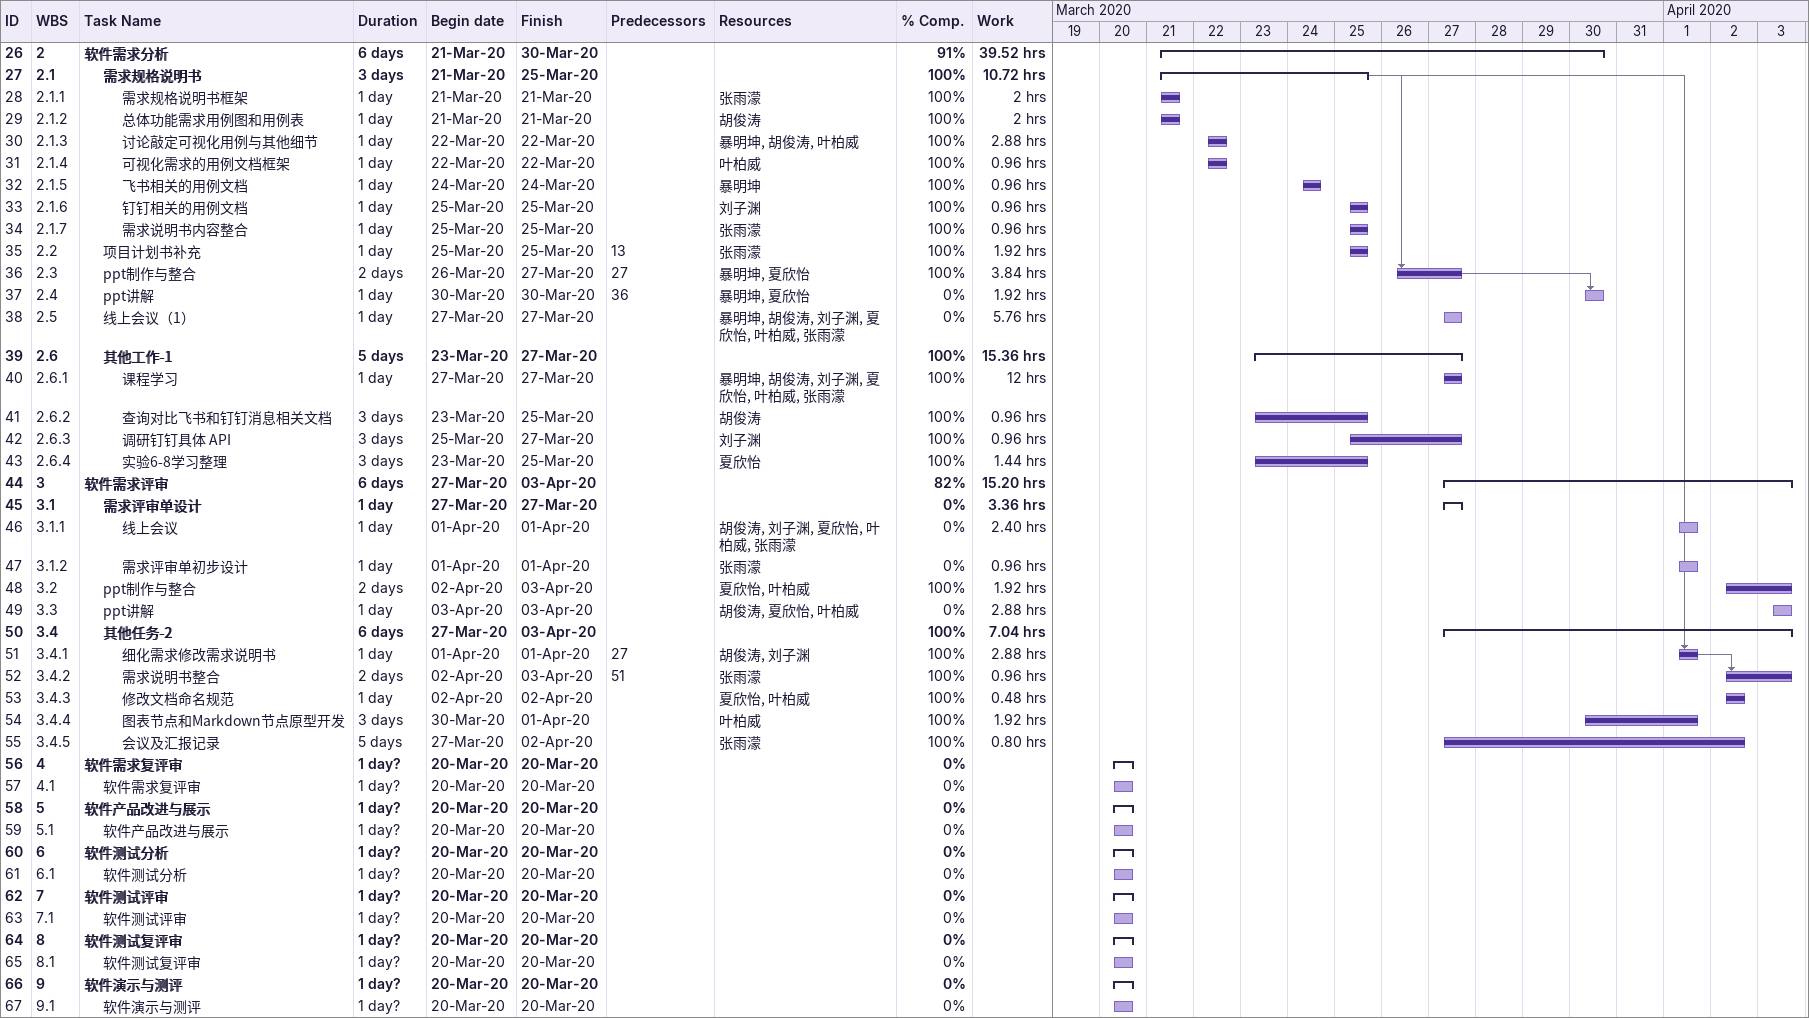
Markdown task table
| ID | WBS | Task | Duration | Start | Finish | Predecessors | Resources | % complete | Work (h) |
|---|---|---|---|---|---|---|---|---|---|
| 26 | 2 | **软件需求分析** | 6d | 2020-03-21 | 2020-03-30 |  |  | 91 | 39.52 |
| 27 | 2.1 | **需求规格说明书** | 3d | 2020-03-21 | 2020-03-25 |  |  | 100 | 10.72 |
| 28 | 2.1.1 | 需求规格说明书框架 | 1d | 2020-03-21 | 2020-03-21 |  | 张雨濛 | 100 | 2 |
| 29 | 2.1.2 | 总体功能需求用例图和用例表 | 1d | 2020-03-21 | 2020-03-21 |  | 胡俊涛 | 100 | 2 |
| 30 | 2.1.3 | 讨论敲定可视化用例与其他细节 | 1d | 2020-03-22 | 2020-03-22 |  | 暴明坤, 胡俊涛, 叶柏威 | 100 | 2.88 |
| 31 | 2.1.4 | 可视化需求的用例文档框架 | 1d | 2020-03-22 | 2020-03-22 |  | 叶柏威 | 100 | 0.96 |
| 32 | 2.1.5 | 飞书相关的用例文档 | 1d | 2020-03-24 | 2020-03-24 |  | 暴明坤 | 100 | 0.96 |
| 33 | 2.1.6 | 钉钉相关的用例文档 | 1d | 2020-03-25 | 2020-03-25 |  | 刘子渊 | 100 | 0.96 |
| 34 | 2.1.7 | 需求说明书内容整合 | 1d | 2020-03-25 | 2020-03-25 |  | 张雨濛 | 100 | 0.96 |
| 35 | 2.2 | 项目计划书补充 | 1d | 2020-03-25 | 2020-03-25 | 13 | 张雨濛 | 100 | 1.92 |
| 36 | 2.3 | ppt制作与整合 | 2d | 2020-03-26 | 2020-03-27 | 27 | 暴明坤, 夏欣怡 | 100 | 3.84 |
| 37 | 2.4 | ppt讲解 | 1d | 2020-03-30 | 2020-03-30 | 36 | 暴明坤, 夏欣怡 | 0 | 1.92 |
| 38 | 2.5 | 线上会议（1） | 1d | 2020-03-27 | 2020-03-27 |  | 暴明坤, 胡俊涛, 刘子渊, 夏欣怡, 叶柏威, 张雨濛 | 0 | 5.76 |
| 39 | 2.6 | **其他工作-1** | 5d | 2020-03-23 | 2020-03-27 |  |  | 100 | 15.36 |
| 40 | 2.6.1 | 课程学习 | 1d | 2020-03-27 | 2020-03-27 |  | 暴明坤, 胡俊涛, 刘子渊, 夏欣怡, 叶柏威, 张雨濛 | 100 | 12 |
| 41 | 2.6.2 | 查询对比飞书和钉钉消息相关文档 | 3d | 2020-03-23 | 2020-03-25 |  | 胡俊涛 | 100 | 0.96 |
| 42 | 2.6.3 | 调研钉钉具体 API | 3d | 2020-03-25 | 2020-03-27 |  | 刘子渊 | 100 | 0.96 |
| 43 | 2.6.4 | 实验6-8学习整理 | 3d | 2020-03-23 | 2020-03-25 |  | 夏欣怡 | 100 | 1.44 |
| 44 | 3 | **软件需求评审** | 6d | 2020-03-27 | 2020-04-03 |  |  | 82 | 15.20 |
| 45 | 3.1 | **需求评审单设计** | 1d | 2020-03-27 | 2020-03-27 |  |  | 0 | 3.36 |
| 46 | 3.1.1 | 线上会议 | 1d | 2020-04-01 | 2020-04-01 |  | 胡俊涛, 刘子渊, 夏欣怡, 叶柏威, 张雨濛 | 0 | 2.40 |
| 47 | 3.1.2 | 需求评审单初步设计 | 1d | 2020-04-01 | 2020-04-01 |  | 张雨濛 | 0 | 0.96 |
| 48 | 3.2 | ppt制作与整合 | 2d | 2020-04-02 | 2020-04-03 |  | 夏欣怡, 叶柏威 | 100 | 1.92 |
| 49 | 3.3 | ppt讲解 | 1d | 2020-04-03 | 2020-04-03 |  | 胡俊涛, 夏欣怡, 叶柏威 | 0 | 2.88 |
| 50 | 3.4 | **其他任务-2** | 6d | 2020-03-27 | 2020-04-03 |  |  | 100 | 7.04 |
| 51 | 3.4.1 | 细化需求修改需求说明书 | 1d | 2020-04-01 | 2020-04-01 | 27 | 胡俊涛, 刘子渊 | 100 | 2.88 |
| 52 | 3.4.2 | 需求说明书整合 | 2d | 2020-04-02 | 2020-04-03 | 51 | 张雨濛 | 100 | 0.96 |
| 53 | 3.4.3 | 修改文档命名规范 | 1d | 2020-04-02 | 2020-04-02 |  | 夏欣怡, 叶柏威 | 100 | 0.48 |
| 54 | 3.4.4 | 图表节点和Markdown节点原型开发 | 3d | 2020-03-30 | 2020-04-01 |  | 叶柏威 | 100 | 1.92 |
| 55 | 3.4.5 | 会议及汇报记录 | 5d | 2020-03-27 | 2020-04-02 |  | 张雨濛 | 100 | 0.80 |
| 56 | 4 | **软件需求复评审** | 1d? | 2020-03-20 | 2020-03-20 |  |  | 0 |  |
| 57 | 4.1 | 软件需求复评审 | 1d? | 2020-03-20 | 2020-03-20 |  |  | 0 |  |
| 58 | 5 | **软件产品改进与展示** | 1d? | 2020-03-20 | 2020-03-20 |  |  | 0 |  |
| 59 | 5.1 | 软件产品改进与展示 | 1d? | 2020-03-20 | 2020-03-20 |  |  | 0 |  |
| 60 | 6 | **软件测试分析** | 1d? | 2020-03-20 | 2020-03-20 |  |  | 0 |  |
| 61 | 6.1 | 软件测试分析 | 1d? | 2020-03-20 | 2020-03-20 |  |  | 0 |  |
| 62 | 7 | **软件测试评审** | 1d? | 2020-03-20 | 2020-03-20 |  |  | 0 |  |
| 63 | 7.1 | 软件测试评审 | 1d? | 2020-03-20 | 2020-03-20 |  |  | 0 |  |
| 64 | 8 | **软件测试复评审** | 1d? | 2020-03-20 | 2020-03-20 |  |  | 0 |  |
| 65 | 8.1 | 软件测试复评审 | 1d? | 2020-03-20 | 2020-03-20 |  |  | 0 |  |
| 66 | 9 | **软件演示与测评** | 1d? | 2020-03-20 | 2020-03-20 |  |  | 0 |  |
| 67 | 9.1 | 软件演示与测评 | 1d? | 2020-03-20 | 2020-03-20 |  |  | 0 |  |
